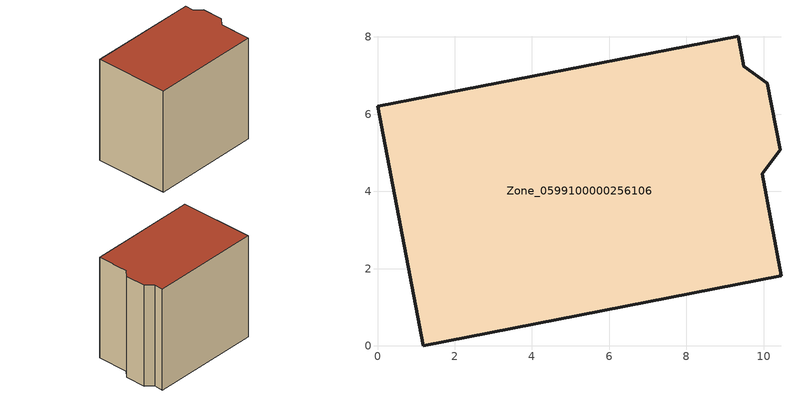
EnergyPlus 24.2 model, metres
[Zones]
Zone_0599100000256106
 floor ground (C_G): 0,6.21 9.34,8.02 9.48,7.24 10.1,6.8 10.43,5.08 9.97,4.45 10.45,1.82 1.19,0 z0
 wall outside (C_F): 1.19,0 10.45,1.82 9.97,4.45 10.43,5.08 10.1,6.8 9.48,7.24 9.34,8.02 0,6.21 1.19,0 z0:8.96
 roof outside (C_R): 9.34,8.02 0,6.21 1.19,0 10.45,1.82 9.97,4.45 10.43,5.08 10.1,6.8 9.48,7.24 z8.96
[BUILDING]
Pand.0599100000256106: North Axis=0; Terrain=City; Loads Convergence Tolerance Value=0.04; Temperature Convergence Tolerance Value=0.4; Solar Distribution=FullExterior; Maximum Number of Warmup Days=25; Minimum Number of Warmup Days=1
[Site:Location]
Rotterdam.The.Hague.AP_ZH_NLD Design_Conditions: Latitude=51.96; Longitude=4.45; Time Zone=1; Elevation=-4.5
[SITE:GROUNDTEMPERATURE:BUILDINGSURFACE]
18, 18, 18, 18, 18, 18, 18, 18, 18, 18, 18, 18
[MATERIAL] Thermal Absorptance=0.9; Solar Absorptance=0.7; Visible Absorptance=0.7
Name | Roughness | Thickness | Conductivity | Density | Specific Heat
G.TI.1946 | MediumSmooth | 0.15 | 1 | 540 | 1210
F.TI.1946 | Rough | 0.3 | 0.857143 | 1920 | 840
R.TI.1946 | MediumRough | 0.2 | 0.1 | 1500 | 1000
[CONSTRUCTION]
C_G: G.TI.1946
C_F: F.TI.1946
C_R: R.TI.1946
[ZONE]
Zone_0599100000256106: Type=1; Multiplier=1; Ceiling Height=Autocalculate; Volume=Autocalculate; Floor Area=autocalculate; Part of Total Floor Area=Yes
[ZONEINFILTRATION:DESIGNFLOWRATE]
Infil_Zone_0599100000256106: Zone or ZoneList or Space or SpaceList=Zone_0599100000256106; Schedule=AlwaysOn; Design Flow Rate Calculation Method=Flow/Area; Flow Rate per Floor Area=0.003; Constant Term Coefficient=1; Temperature Term Coefficient=0; Velocity Term Coefficient=0; Velocity Squared Term Coefficient=0
[HVACTEMPLATE:ZONE:IDEALLOADSAIRSYSTEM]
Zone_0599100000256106: Maximum Heating Supply Air Temperature=50; Minimum Cooling Supply Air Temperature=13; Maximum Heating Supply Air Humidity Ratio=0.0156; Minimum Cooling Supply Air Humidity Ratio=0.0077; Heating Limit=NoLimit; Cooling Limit=NoLimit; Dehumidification Control Type=ConstantSensibleHeatRatio; Cooling Sensible Heat Ratio=0.7; Dehumidification Setpoint=60; Humidification Control Type=None; Humidification Setpoint=30; Outdoor Air Method=None; Outdoor Air Flow Rate per Person=0.00944; Outdoor Air Flow Rate per Zone Floor Area=0; Outdoor Air Flow Rate per Zone=0; Demand Controlled Ventilation Type=None; Outdoor Air Economizer Type=NoEconomizer; Heat Recovery Type=None; Sensible Heat Recovery Effectiveness=0.7; Latent Heat Recovery Effectiveness=0.65
[ZONECONTROL:THERMOSTAT]
ThermostatControl_Zone_0599100000256106: Zone or ZoneList=Zone_0599100000256106; Control Type Schedule=DualSetpointControlType; Control 1=Thermostat_Zone_0599100000256106; Temperature Difference Between Cutout And Setpoint=0
[THERMOSTATSETPOINT:DUALSETPOINT]
Thermostat_Zone_0599100000256106: Heating Setpoint Temperature Schedule=HeatingSetpoint_Zone_0599100000256106; Cooling Setpoint Temperature Schedule=CoolingSetpoint_Zone_0599100000256106
[SCHEDULE:COMPACT]
HeatingSetpoint_Zone_0599100000256106: Through: 12/31, For: AllDays, Until: 24:00, 21
CoolingSetpoint_Zone_0599100000256106: Through: 12/31, For: AllDays, Until: 24:00, 24
DualSetpointControlType: Through: 12/31, For: AllDays, Until: 24:00, 4
AlwaysOn: Through: 12/31, For: AllDays, Until: 24:00, 1
